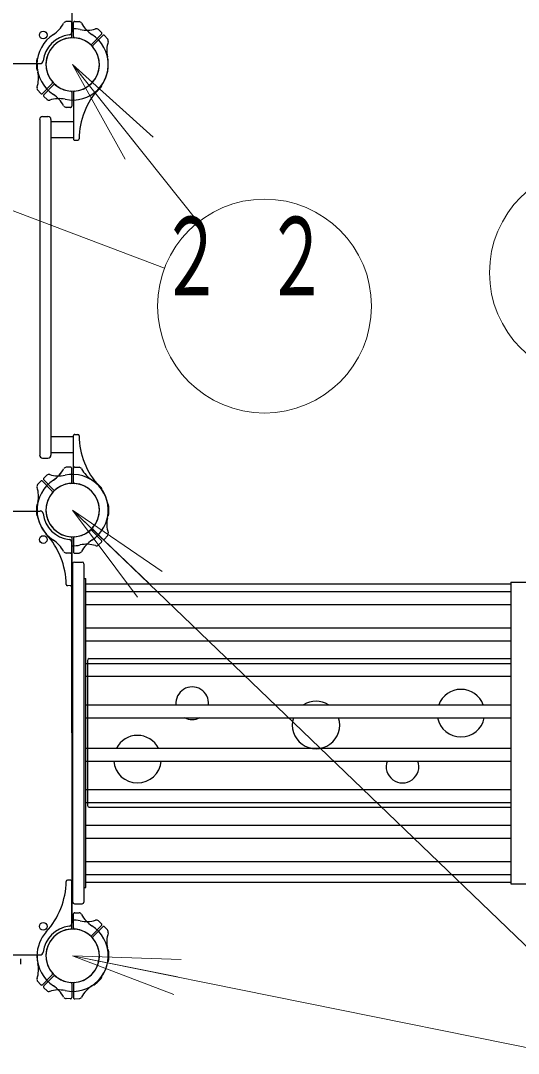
# Model space of a CAD drawing. Units: millimetres on the paper, scale 1:60. Extents: x -385 to 0, y -594 to 267.
# Drawn here: x -256.81 to -242.86, y 111.98 to 140.95 of the extents above; entities that cross this region are included whole.
import ezdxf

# ---------------------------------------------------------------- set-up
doc = ezdxf.new("R2010")
doc.units = ezdxf.units.MM
doc.layers.add('1_60', color=7, linetype='Continuous', lineweight=25)
doc.styles.add('ＭＳ ゴシック', font='')
doc.styles.get('ＭＳ ゴシック').set_extended_font_data('MS Gothic')

msp = doc.modelspace()

# ---------------------------------------------------------------- linework, layer by layer
at = {"layer": '1_60', "color": 4}
for p, q in [((-255.381, 145.967), (-255.381, 140.627)), ((-261.606, 139.742), (-256.266, 139.742)), ((-261.606, 127.192), (-256.266, 127.192)), ((-255.381, 120.967), (-255.381, 126.307)), ((-255.381, 120.967), (-255.381, 115.627)), ((-261.606, 114.742), (-256.266, 114.742))]:
    msp.add_line(p, q, dxfattribs=at)
at = {"layer": '1_60', "color": 2}
for p, q in [((-255.416, 140.924), (-255.547, 140.92)), ((-255.381, 140.498), (-255.381, 140.891)), ((-255.331, 140.498), (-255.331, 140.891)), ((-255.297, 140.924), (-255.176, 140.92)), ((-254.821, 140.287), (-254.544, 140.565)), ((-254.786, 140.252), (-254.508, 140.529)), ((-254.545, 140.612), (-254.633, 140.695)), ((-254.46, 140.528), (-254.378, 140.44)), ((-255.926, 139.182), (-256.204, 138.904)), ((-255.891, 139.147), (-256.168, 138.869)), ((-256.252, 138.905), (-256.341, 139.001)), ((-256.168, 138.821), (-256.072, 138.732)), ((-255.381, 138.936), (-255.381, 138.543)), ((-255.331, 138.936), (-255.331, 137.626)), ((-255.416, 138.51), (-255.537, 138.514)), ((-255.296, 137.593), (-255.209, 137.598)), ((-255.331, 127.998), (-255.331, 129.308)), ((-255.296, 129.341), (-255.209, 129.336)), ((-255.416, 128.424), (-255.537, 128.42)), ((-255.416, 128.424), (-255.537, 128.42)), ((-255.381, 127.999), (-255.381, 128.391)), ((-255.381, 127.998), (-255.381, 128.391)), ((-255.331, 127.999), (-255.331, 128.391)), ((-255.297, 128.424), (-255.166, 128.42)), ((-256.252, 128.029), (-256.341, 127.933)), ((-255.926, 127.752), (-256.204, 128.029)), ((-256.168, 128.113), (-256.072, 128.202)), ((-255.891, 127.787), (-256.168, 128.065)), ((-254.821, 126.647), (-254.544, 126.369)), ((-254.786, 126.682), (-254.508, 126.405)), ((-255.381, 126.436), (-255.381, 125.127)), ((-255.381, 126.436), (-255.381, 126.043)), ((-255.331, 126.436), (-255.331, 126.043)), ((-255.331, 126.436), (-255.331, 126.043)), ((-254.545, 126.321), (-254.633, 126.239)), ((-254.46, 126.406), (-254.378, 126.494)), ((-255.416, 126.01), (-255.547, 126.014)), ((-255.297, 126.01), (-255.176, 126.014)), ((-255.297, 126.01), (-255.176, 126.014)), ((-255.416, 125.093), (-255.504, 125.098)), ((-255.416, 116.841), (-255.504, 116.837)), ((-255.381, 115.498), (-255.381, 116.808)), ((-255.331, 115.498), (-255.331, 115.891)), ((-255.297, 115.924), (-255.176, 115.92)), ((-254.545, 115.612), (-254.633, 115.695)), ((-254.821, 115.287), (-254.544, 115.565)), ((-254.786, 115.252), (-254.508, 115.529)), ((-254.46, 115.528), (-254.378, 115.44)), ((-255.926, 114.182), (-256.204, 113.904)), ((-255.891, 114.147), (-256.168, 113.869)), ((-256.252, 113.905), (-256.341, 114.001)), ((-255.381, 113.936), (-255.381, 113.543)), ((-255.331, 113.936), (-255.331, 113.543)), ((-256.168, 113.821), (-256.072, 113.732)), ((-255.416, 113.51), (-255.537, 113.514)), ((-255.297, 113.51), (-255.166, 113.515))]:
    msp.add_line(p, q, dxfattribs=at)
at = {"layer": '1_60', "lineweight": 13}
for p, q in [((-267.856, 139.717), (-252.78, 134.003)), ((-253.882, 137.057), (-255.356, 139.717)), ((-255.356, 139.717), (-253.099, 137.679)), ((-255.356, 139.717), (-253.491, 137.368)), ((-255.356, 139.717), (-251.84, 135.289)), ((-253.541, 124.777), (-255.356, 127.217)), ((-255.356, 127.217), (-252.847, 125.498)), ((-255.356, 127.217), (-253.194, 125.138)), ((-255.356, 127.217), (-241.056, 113.464)), ((-252.515, 113.632), (-255.356, 114.717)), ((-255.356, 114.717), (-252.317, 114.612)), ((-255.356, 114.717), (-252.416, 114.122)), ((-255.356, 114.717), (-241.834, 111.98))]:
    msp.add_line(p, q, dxfattribs=at)
at = {"layer": '1_60'}
for p, q in [((-256.342, 139.884), (-256.345, 139.884)), ((-256.342, 139.55), (-256.345, 139.55)), ((-254.541, 139.137), (-254.539, 139.136)), ((-254.777, 138.902), (-254.775, 138.9)), ((-256.281, 138.175), (-256.281, 128.759)), ((-256.198, 138.259), (-256.048, 138.259)), ((-255.965, 138.175), (-255.965, 128.759)), ((-255.331, 138.11), (-255.965, 138.11)), ((-255.331, 137.657), (-255.965, 137.657)), ((-255.331, 129.277), (-255.965, 129.277)), ((-256.198, 128.675), (-256.048, 128.675)), ((-255.331, 128.824), (-255.965, 128.824)), ((-254.777, 128.032), (-254.775, 128.034)), ((-254.541, 127.796), (-254.539, 127.798)), ((-256.342, 127.384), (-256.345, 127.384)), ((-254.37, 127.384), (-254.368, 127.384)), ((-256.342, 127.05), (-256.345, 127.05)), ((-254.37, 127.051), (-254.368, 127.051)), ((-243.064, 125.198), (-243.064, 116.736)), ((-254.37, 114.884), (-254.368, 114.884)), ((-256.814, 114.484), (-256.814, 114.634)), ((-254.37, 114.55), (-254.368, 114.55)), ((-254.541, 114.137), (-254.539, 114.136)), ((-254.777, 113.902), (-254.775, 113.9))]:
    msp.add_line(p, q, dxfattribs=at)
at = {"layer": '1_60', "color": 40}
for p, q in [((-255.306, 125.759), (-255.09, 125.759)), ((-255.356, 125.709), (-255.356, 116.225)), ((-255.04, 125.709), (-255.04, 116.225)), ((-255.306, 116.175), (-255.09, 116.175))]:
    msp.add_line(p, q, dxfattribs=at)
at = {"layer": '1_60', "color": 70}
for p, q in [((-255.04, 125.301), (-254.986, 125.301)), ((-254.986, 116.634), (-254.986, 125.301)), ((-254.986, 125.148), (-243.064, 125.148)), ((-243.064, 125.198), (-242.648, 125.198)), ((-254.986, 124.936), (-243.064, 124.936)), ((-254.986, 124.574), (-243.064, 124.574)), ((-254.986, 123.914), (-243.064, 123.914)), ((-254.986, 123.552), (-243.064, 123.552)), ((-254.986, 122.917), (-243.064, 122.917)), ((-254.986, 122.556), (-243.064, 122.556)), ((-254.986, 121.757), (-243.064, 121.757)), ((-254.986, 121.395), (-243.064, 121.395)), ((-254.986, 120.54), (-243.064, 120.54)), ((-254.986, 120.178), (-243.064, 120.178)), ((-254.986, 119.379), (-243.064, 119.379)), ((-254.986, 119.017), (-243.064, 119.017)), ((-254.986, 118.382), (-243.064, 118.382)), ((-254.986, 118.02), (-243.064, 118.02)), ((-254.986, 117.36), (-243.064, 117.36)), ((-254.986, 116.999), (-243.064, 116.999)), ((-254.986, 116.786), (-243.064, 116.786)), ((-243.064, 116.736), (-242.648, 116.736)), ((-255.04, 116.634), (-254.986, 116.634))]:
    msp.add_line(p, q, dxfattribs=at)
at = {"layer": '1_60', "color": 1}
for p, q in [((-254.94, 123.001), (-254.94, 118.934)), ((-254.89, 123.051), (-243.064, 123.051)), ((-254.89, 118.884), (-243.064, 118.884))]:
    msp.add_line(p, q, dxfattribs=at)
at = {"layer": '1_60'}
for centre in [(-256.181, 140.542), (-256.181, 126.392), (-256.181, 115.542)]:
    msp.add_circle(centre, 0.108, dxfattribs=at)
at = {"layer": '1_60', "lineweight": 13}
for centre in [(-240.666, 133.877), (-249.975, 132.94)]:
    msp.add_circle(centre, 3, dxfattribs=at)
at = {"layer": '1_60', "color": 2}
for centre, radius, start, end in [((-256.348, 141.259), 0.833, 302.7272, 332.5412), ((-255.534, 140.837), 0.0833, 92, 152.5412), ((-255.415, 140.891), 0.0333, 0, 92), ((-255.298, 140.891), 0.0333, 88, 180), ((-255.179, 140.837), 0.0833, 27.4588, 88), ((-255.179, 140.837), 0.0833, 27.4588, 88), ((-254.365, 141.259), 0.833, 207.4588, 237.2728), ((-255.356, 139.717), 1, 122.7272, 180), ((-255.415, 140.498), 0.0333, 274.2707, 0), ((-255.356, 139.717), 1, 77.7272, 91.4325), ((-255.298, 140.498), 0.0333, 180, 265.7293), ((-254.966, 141.508), 0.833, 257.7272, 287.5412), ((-255.356, 139.717), 1, 0, 57.2728), ((-254.69, 140.634), 0.0833, 47, 107.5412), ((-254.567, 140.588), 0.0333, 315, 47), ((-254.485, 140.506), 0.0333, 43, 135), ((-255.356, 139.717), 0.75, 94.2707, 180), ((-255.356, 139.717), 0.75, 135, 220.7293), ((-255.356, 139.717), 0.75, 49.2707, 135), ((-255.356, 139.717), 0.75, 0, 85.7293), ((-254.845, 140.31), 0.0333, 229.2707, 315), ((-255.356, 139.717), 0.75, 315, 40.7293), ((-254.762, 140.228), 0.0333, 135, 220.7293), ((-253.565, 140.107), 0.833, 162.4588, 192.2728), ((-254.439, 140.383), 0.0833, 342.4588, 43), ((-255.356, 139.717), 1, 315, 12.2728), ((-255.356, 139.717), 1, 178.5675, 192.2728), ((-255.356, 139.717), 1, 180, 237.2728), ((-255.356, 139.717), 0.75, 180, 265.7293), ((-255.356, 139.717), 0.75, 274.2707, 0), ((-255.356, 139.717), 1, 317.7828, 0), ((-257.148, 139.327), 0.833, 342.4588, 12.2728), ((-256.274, 139.051), 0.0833, 162.4588, 223), ((-255.95, 139.206), 0.0333, 315, 40.7293), ((-255.867, 139.123), 0.0333, 49.2707, 135), ((-255.356, 139.717), 0.75, 229.2707, 315), ((-253.011, 137.589), 2.167, 137.7828, 178.9159), ((-256.227, 138.928), 0.0333, 223, 315), ((-256.145, 138.846), 0.0333, 135, 227), ((-255.746, 137.925), 0.833, 77.7272, 107.5412), ((-256.348, 138.175), 0.833, 27.4588, 57.2728), ((-255.356, 139.717), 1, 257.7272, 315), ((-255.415, 138.936), 0.0333, 0, 85.7293), ((-255.298, 138.936), 0.0333, 94.2707, 180), ((-256.022, 138.799), 0.0833, 227, 287.5412), ((-255.534, 138.597), 0.0833, 207.4588, 268), ((-255.415, 138.543), 0.0333, 268, 0), ((-255.298, 137.626), 0.0333, 180, 273), ((-255.211, 137.631), 0.0333, 273, 358.9158), ((-255.298, 129.308), 0.0333, 87, 180), ((-255.211, 129.303), 0.0333, 1.0841, 87), ((-253.011, 129.345), 2.167, 181.0841, 222.2172), ((-256.348, 128.76), 0.833, 302.7272, 332.5412), ((-256.348, 128.759), 0.833, 302.7272, 332.5412), ((-255.534, 128.337), 0.0833, 92, 152.5412), ((-255.534, 128.337), 0.0833, 92, 152.5412), ((-255.534, 128.336), 0.0833, 92, 152.5412), ((-255.415, 128.391), 0.0333, 0, 92), ((-255.415, 128.391), 0.0333, 0, 92), ((-255.298, 128.391), 0.0333, 88, 180), ((-255.179, 128.337), 0.0833, 27.4588, 88), ((-254.365, 128.76), 0.833, 207.4588, 237.2728), ((-255.356, 127.217), 1, 122.7272, 180), ((-255.356, 127.217), 1, 122.7272, 180), ((-256.227, 128.006), 0.0333, 45, 137), ((-256.145, 128.088), 0.0333, 133, 225), ((-256.022, 128.134), 0.0833, 72.4588, 133), ((-255.746, 129.009), 0.833, 252.4588, 282.2728), ((-255.356, 127.217), 1, 45, 102.2728), ((-255.356, 127.217), 1, 0, 57.2728), ((-256.274, 127.883), 0.0833, 137, 197.5412), ((-257.148, 127.607), 0.833, 347.7272, 17.5412), ((-255.356, 127.217), 0.75, 94.2707, 180), ((-255.356, 127.217), 0.75, 94.2707, 180), ((-255.95, 127.728), 0.0333, 319.2707, 45), ((-255.867, 127.811), 0.0333, 225, 310.7293), ((-255.356, 127.217), 0.75, 45, 130.7293), ((-255.415, 127.999), 0.0333, 274.2707, 0), ((-255.415, 127.998), 0.0333, 274.2707, 0), ((-255.298, 127.999), 0.0333, 180, 265.7293), ((-255.298, 127.998), 0.0333, 180, 265.7293), ((-255.356, 127.217), 0.75, 0, 85.7293), ((-255.356, 127.217), 0.75, 0, 85.7293), ((-255.356, 127.217), 0.75, 319.2707, 45), ((-255.356, 127.217), 1, 347.7272, 45), ((-255.356, 127.217), 1, 0, 42.2172), ((-255.356, 127.217), 0.75, 139.2707, 225), ((-255.356, 127.217), 1, 167.7272, 181.4325), ((-255.356, 127.217), 1, 180, 222.2172), ((-255.356, 127.217), 1, 180, 237.2728), ((-255.356, 127.217), 0.75, 180, 265.7293), ((-255.356, 127.217), 0.75, 180, 265.7293), ((-255.356, 127.217), 0.75, 274.2707, 0), ((-255.356, 127.217), 0.75, 274.2707, 0), ((-255.356, 127.217), 1, 302.7272, 0), ((-255.356, 127.217), 1, 302.7272, 0), ((-253.565, 126.827), 0.833, 167.7272, 197.5412), ((-255.356, 127.217), 0.75, 225, 310.7293), ((-254.845, 126.623), 0.0333, 45, 130.7293), ((-254.762, 126.706), 0.0333, 139.2707, 225), ((-257.702, 125.089), 2.167, 1.0841, 42.2172), ((-256.348, 125.675), 0.833, 27.4588, 57.2728), ((-255.415, 126.436), 0.0333, 0, 85.7293), ((-255.415, 126.436), 0.0333, 0, 85.7293), ((-255.298, 126.436), 0.0333, 94.2707, 180), ((-255.298, 126.436), 0.0333, 94.2707, 180), ((-254.365, 125.675), 0.833, 122.7272, 152.5412), ((-254.365, 125.675), 0.833, 122.7272, 152.5412), ((-254.567, 126.346), 0.0333, 313, 45), ((-254.485, 126.428), 0.0333, 225, 317), ((-254.439, 126.551), 0.0833, 317, 17.5412), ((-255.534, 126.097), 0.0833, 207.4588, 268), ((-255.415, 126.043), 0.0333, 268, 0), ((-255.356, 127.217), 1, 268.5675, 282.2728), ((-255.298, 126.043), 0.0333, 180, 272), ((-255.298, 126.043), 0.0333, 180, 272), ((-255.179, 126.098), 0.0833, 272, 332.5412), ((-255.179, 126.097), 0.0833, 272, 332.5412), ((-255.179, 126.097), 0.0833, 272, 332.5412), ((-254.966, 125.426), 0.833, 72.4588, 102.2728), ((-254.69, 126.3), 0.0833, 252.4588, 313), ((-255.502, 125.131), 0.0333, 181.0841, 267), ((-255.415, 125.127), 0.0333, 267, 0), ((-252.003, 121.801), 0.458, 354.4679, 185.5321), ((-244.465, 121.522), 0.667, 20.642, 159.358), ((-248.531, 121.19), 0.667, 58.1964, 121.8036), ((-252.003, 121.801), 0.458, 242.3124, 297.6876), ((-248.531, 121.19), 0.667, 162.0998, 17.9002), ((-244.465, 121.522), 0.667, 190.9511, 349.0489), ((-253.539, 120.23), 0.667, 27.6471, 152.3529), ((-253.539, 120.23), 0.667, 184.501, 355.499), ((-246.105, 120.021), 0.458, 159.9566, 20.0434), ((-257.702, 116.845), 2.167, 317.7828, 358.9158), ((-255.502, 116.803), 0.0333, 93, 178.9159), ((-255.415, 116.808), 0.0333, 0, 93), ((-255.298, 115.891), 0.0333, 88, 180), ((-255.179, 115.837), 0.0833, 27.4588, 88), ((-254.365, 116.259), 0.833, 207.4588, 237.2728), ((-255.356, 114.717), 1, 77.7272, 91.4325), ((-254.966, 116.508), 0.833, 257.7272, 287.5412), ((-254.69, 115.634), 0.0833, 47, 107.5412), ((-254.567, 115.588), 0.0333, 315, 47), ((-255.356, 114.717), 1, 137.7828, 180), ((-255.356, 114.717), 0.75, 94.2707, 180), ((-255.356, 114.717), 0.75, 49.2707, 135), ((-255.415, 115.498), 0.0333, 274.2707, 0), ((-255.298, 115.498), 0.0333, 180, 265.7293), ((-255.356, 114.717), 0.75, 0, 85.7293), ((-254.845, 115.31), 0.0333, 229.2707, 315), ((-255.356, 114.717), 1, 0, 57.2728), ((-254.485, 115.506), 0.0333, 43, 135), ((-253.565, 115.107), 0.833, 162.4588, 192.2728), ((-254.439, 115.383), 0.0833, 342.4588, 43), ((-255.356, 114.717), 0.75, 135, 220.7293), ((-255.356, 114.717), 0.75, 315, 40.7293), ((-254.762, 115.228), 0.0333, 135, 220.7293), ((-255.356, 114.717), 1, 178.5675, 192.2728), ((-255.356, 114.717), 1, 180, 237.2728), ((-255.356, 114.717), 0.75, 180, 265.7293), ((-255.356, 114.717), 0.75, 274.2707, 0), ((-255.356, 114.717), 1, 302.7272, 0), ((-255.356, 114.717), 1, 315, 12.2728), ((-257.148, 114.327), 0.833, 342.4588, 12.2728), ((-255.95, 114.206), 0.0333, 315, 40.7293), ((-255.867, 114.123), 0.0333, 49.2707, 135), ((-255.356, 114.717), 0.75, 229.2707, 315), ((-256.274, 114.051), 0.0833, 162.4588, 223), ((-256.227, 113.928), 0.0333, 223, 315), ((-256.145, 113.846), 0.0333, 135, 227), ((-256.348, 113.175), 0.833, 27.4588, 57.2728), ((-255.356, 114.717), 1, 257.7272, 315), ((-255.415, 113.936), 0.0333, 0, 85.7293), ((-255.298, 113.936), 0.0333, 94.2707, 180), ((-254.365, 113.175), 0.833, 122.7272, 152.5412), ((-256.022, 113.799), 0.0833, 227, 287.5412), ((-255.746, 112.925), 0.833, 77.7272, 107.5412), ((-255.534, 113.597), 0.0833, 207.4588, 268), ((-255.534, 113.597), 0.0833, 207.4588, 268), ((-255.179, 113.597), 0.0833, 272, 332.5412), ((-255.415, 113.543), 0.0333, 268, 0), ((-255.298, 113.543), 0.0333, 180, 272)]:
    msp.add_arc(centre, radius, start, end, dxfattribs=at)
at = {"layer": '1_60'}
for centre, radius, start, end in [((-255.356, 139.717), 0.833, 96.7872, 173.2128), ((-255.356, 139.717), 1.017, 171.3731, 180), ((-255.356, 139.717), 1.017, 180, 188.6269), ((-256.345, 139.867), 0.0167, 90, 171.3731), ((-256.345, 139.567), 0.0167, 188.6269, 270), ((-255.356, 139.717), 1.017, 315, 323.6269), ((-254.551, 139.124), 0.0167, 323.6269, 45), ((-254.763, 138.912), 0.0167, 225, 306.3731), ((-255.356, 139.717), 1.017, 306.3731, 315), ((-256.198, 138.175), 0.0833, 90, 180), ((-256.048, 138.175), 0.0833, 0, 90), ((-256.198, 128.759), 0.0833, 180, 270), ((-256.048, 128.759), 0.0833, 270, 0), ((-254.763, 128.022), 0.0167, 53.6269, 135), ((-255.356, 127.217), 1.017, 45, 53.6269), ((-255.356, 127.217), 1.017, 36.3731, 45), ((-254.551, 127.81), 0.0167, 315, 36.3731), ((-255.356, 127.217), 1.017, 171.3731, 180), ((-255.356, 127.217), 1.017, 180, 188.6269), ((-256.345, 127.367), 0.0167, 90, 171.3731), ((-254.368, 127.367), 0.0167, 8.6269, 90), ((-255.356, 127.217), 1.017, 0, 8.6269), ((-255.356, 127.217), 1.017, 351.3731, 0), ((-256.345, 127.067), 0.0167, 188.6269, 270), ((-255.356, 127.217), 0.833, 186.7872, 263.2128), ((-254.368, 127.067), 0.0167, 270, 351.3731), ((-255.356, 114.717), 0.833, 96.7872, 173.2128), ((-254.368, 114.867), 0.0167, 8.6269, 90), ((-255.356, 114.717), 1.017, 0, 8.6269), ((-255.356, 114.717), 1.017, 351.3731, 0), ((-254.368, 114.567), 0.0167, 270, 351.3731), ((-254.551, 114.124), 0.0167, 323.6269, 45), ((-254.763, 113.912), 0.0167, 225, 306.3731), ((-255.356, 114.717), 1.017, 306.3731, 315), ((-255.356, 114.717), 1.017, 315, 323.6269)]:
    msp.add_arc(centre, radius, start, end, dxfattribs=at)
at = {"layer": '1_60', "color": 4}
for centre, start, end in [((-255.464, 140.627), 276.7872, 0), ((-256.266, 139.825), 270, 353.2128), ((-256.266, 127.109), 6.7872, 90), ((-255.464, 126.307), 0, 83.2128), ((-255.464, 115.627), 276.7872, 0), ((-256.266, 114.825), 270, 353.2128)]:
    msp.add_arc(centre, 0.0833, start, end, dxfattribs=at)
at = {"layer": '1_60', "color": 40}
for centre, start, end in [((-255.306, 125.709), 90, 180), ((-255.09, 125.709), 0, 90), ((-255.306, 116.225), 180, 270), ((-255.09, 116.225), 270, 0)]:
    msp.add_arc(centre, 0.05, start, end, dxfattribs=at)
at = {"layer": '1_60', "color": 1}
for centre, start, end in [((-254.89, 123.001), 90, 180), ((-254.89, 118.934), 180, 270)]:
    msp.add_arc(centre, 0.05, start, end, dxfattribs=at)

# ---------------------------------------------------------------- texts
at = {"layer": '1_60', "insert": (-249.975, 135.44), "char_height": 2.199, "attachment_point": 2, "style": 'ＭＳ ゴシック'}
msp.add_mtext('\\T1.64;\\W0.6;２２', dxfattribs=at)

doc.saveas('drawing.dxf')
